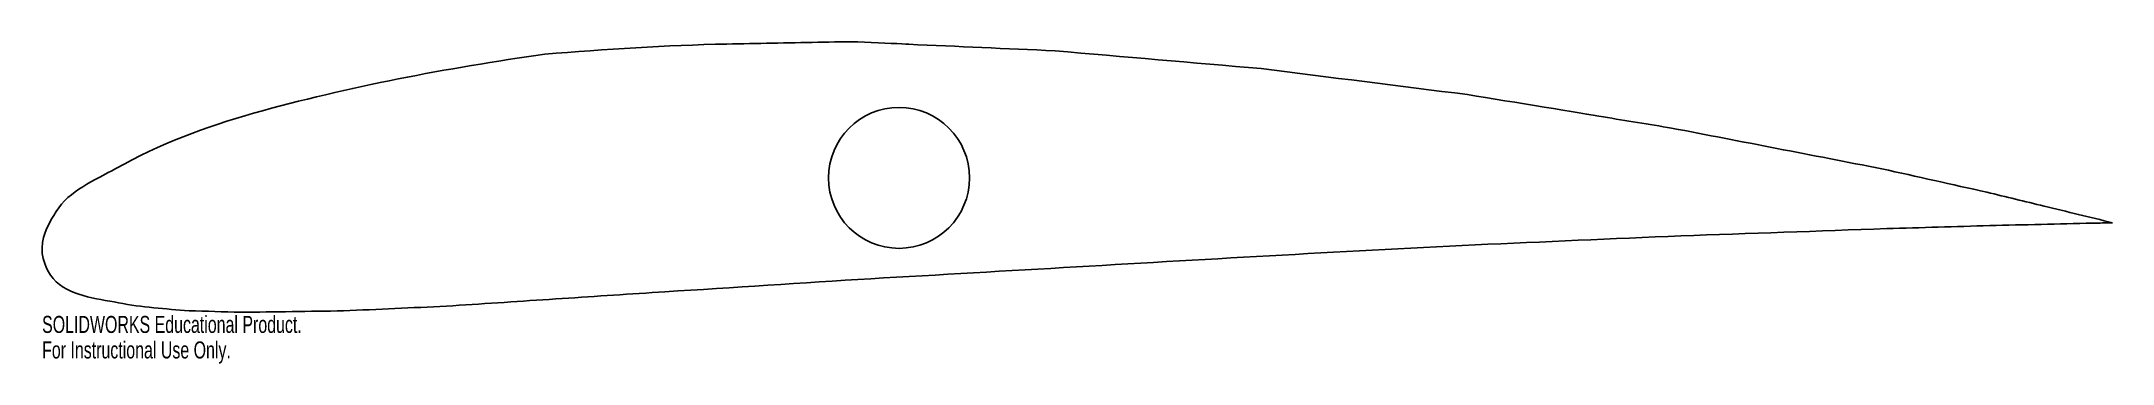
# Model space of a CAD drawing. Header units: millimetres. Extents: x -243 to 344, y -53 to 39.
import ezdxf

# ---------------------------------------------------------------- set-up
doc = ezdxf.new("R2010")
doc.units = ezdxf.units.MM
doc.styles.add('SLDTEXTSTYLE0', font='TXT', dxfattribs={"width": 0.7})

msp = doc.modelspace()

# ---------------------------------------------------------------- linework, layer by layer
at = {"color": 7, "linetype": 'Continuous', "lineweight": 25}
msp.add_circle((0, 0), 20, dxfattribs=at)
for points, knots in [([(2.78, 37.93), (1.14, 38.03), (-4.78, 38.29), (-14.86, 38.74), (-18.74, 38.59), (-31.66, 38.32), (-40.27, 38.14), (-66.12, 37.66), (-83.31, 36.54), (-100.48, 35.09)], [0, 0, 0, 0, 0.125, 0.125, 0.25, 0.25, 0.5, 0.5, 1, 1, 1, 1]), ([(-100.48, 35.09), (-128.35, 31.18), (-156.01, 25.93), (-196.68, 14.58), (-209.92, 9.53), (-228.35, -0.77), (-235.48, -3.58), (-241.01, -12.57), (-242.97, -15.64), (-243.34, -24.08), (-240.58, -27.99), (-240.01, -28.61)], [0, 0, 0, 0, 0.5, 0.5, 0.75, 0.75, 0.875, 0.875, 0.9375, 0.9375, 1, 1, 1, 1]), ([(-240.01, -28.61), (-235.51, -33.58), (-228.02, -34.16), (-214.85, -36.76), (-208.14, -37.17), (-201.46, -37.72)], [0, 0, 0, 0, 0.5, 0.5, 1, 1, 1, 1])]:
    msp.add_open_spline(points, degree=3, knots=knots, dxfattribs=at)
for points in [[(44.27, 36.07), (30.44, 36.69), (16.61, 37.31), (2.78, 37.93)], [(102.78, 31.03), (83.28, 32.71), (63.77, 34.39), (44.27, 36.07)], [(161.34, 23.64), (141.82, 26.1), (122.3, 28.56), (102.78, 31.03)], [(199.85, 17.31), (193.62, 18.4), (174.17, 21.53), (161.34, 23.64)], [(219.23, 14.14), (212.77, 15.19), (206.31, 16.25), (199.85, 17.31)], [(278.86, 2.59), (258.99, 6.44), (239.11, 10.29), (219.23, 14.14)], [(308.7, -4.07), (298.75, -1.85), (288.81, 0.37), (278.86, 2.59)], [(324.9, -8.02), (319.5, -6.7), (314.1, -5.39), (308.7, -4.07)], [(344.34, -12.75), (337.86, -11.17), (331.38, -9.59), (324.9, -8.02)], [(163.46, -19.01), (182.93, -18.15), (202.39, -17.3), (221.86, -16.45)], [(221.86, -16.45), (241.33, -15.77), (260.8, -15.09), (280.26, -14.41)], [(280.26, -14.41), (290, -14.12), (299.73, -13.83), (309.47, -13.54)], [(309.47, -13.54), (319.2, -13.31), (328.94, -13.08), (338.68, -12.85)], [(338.68, -12.85), (340.57, -12.81), (342.45, -12.78), (344.34, -12.75)], [(46.7, -25.47), (66.16, -24.34), (85.62, -23.22), (105.08, -22.09)], [(105.08, -22.09), (124.54, -21.06), (144, -20.03), (163.46, -19.01)], [(-70.06, -32.57), (-50.6, -31.33), (-31.14, -30.09), (-11.68, -28.84)], [(-11.68, -28.84), (7.78, -27.72), (27.24, -26.59), (46.7, -25.47)], [(-128.43, -36.42), (-118.7, -35.78), (-108.97, -35.14), (-99.24, -34.49)], [(-99.24, -34.49), (-89.51, -33.85), (-79.78, -33.21), (-70.06, -32.57)], [(-201.46, -37.72), (-196.58, -37.86), (-191.71, -38.01), (-186.84, -38.16)], [(-186.84, -38.16), (-177.1, -38.02), (-167.36, -37.89), (-157.62, -37.75)], [(-157.62, -37.75), (-147.89, -37.31), (-138.16, -36.86), (-128.43, -36.42)]]:
    msp.add_open_spline(points, degree=3, dxfattribs=at)

# ---------------------------------------------------------------- texts
at = {"color": 7, "linetype": 'Continuous', "char_height": 4.8336, "attachment_point": 1, "style": 'SLDTEXTSTYLE0'}
for s, insert in [('SOLIDWORKS Educational Product.', (-243.15, -39.18)), ('For Instructional Use Only.', (-243.15, -46.43))]:
    msp.add_mtext(s, dxfattribs=dict(at, insert=insert))

doc.saveas('drawing.dxf')
